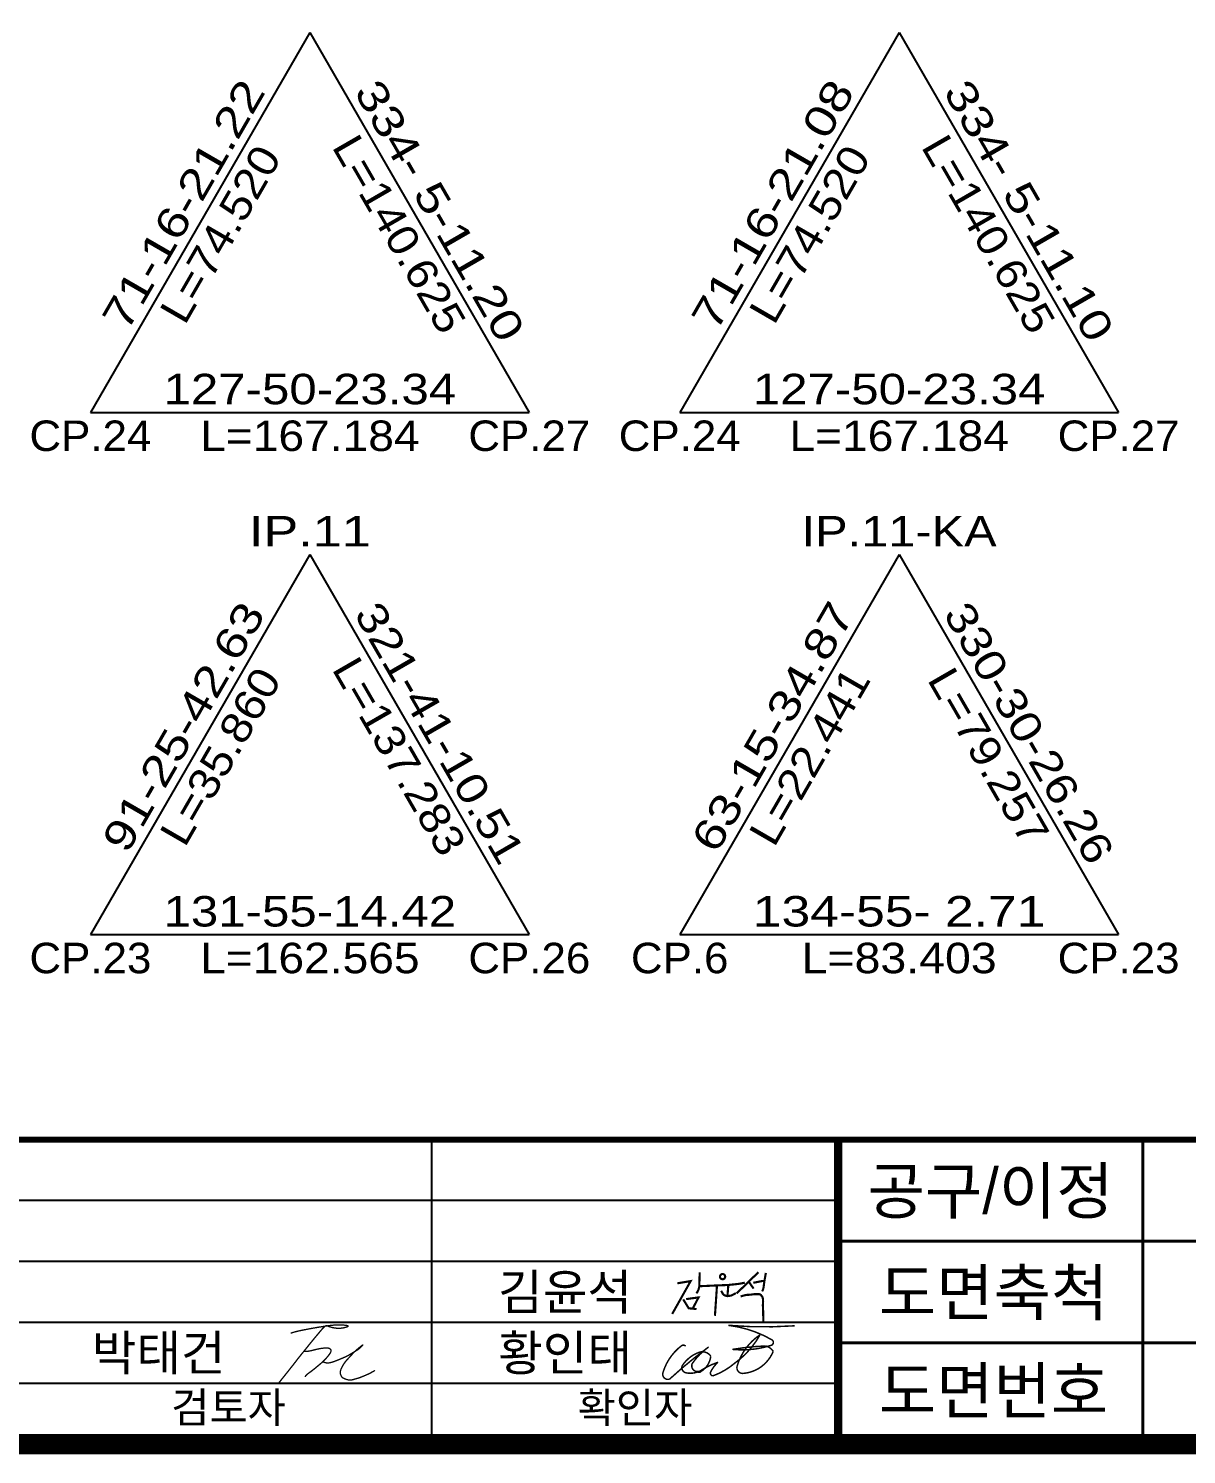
# Model space of a CAD drawing. Extents: x 230342 to 231183, y 224653 to 225247.
# Drawn here: x 230853.5 to 230967.5, y 224671.6 to 224811.9 of the extents above; entities that cross this region are included whole.
import ezdxf
from ezdxf.enums import TextEntityAlignment as Align

# ---------------------------------------------------------------- set-up
doc = ezdxf.new("R2010")
doc.units = 0
doc.header["$LTSCALE"] = 10
doc.header["$MEASUREMENT"] = 0
for name, color, linetype in [('CA-LEAL', 1, 'CONTINUOUS'), ('CA-LEAT', 3, 'CONTINUOUS'), ('CX-BORD', 3, 'CONTINUOUS'), ('CX-BORD-LIN1', 4, 'CONTINUOUS'), ('CX-BORD-LIN2', 3, 'CONTINUOUS'), ('CX-BORD-TEX2', 7, 'CONTINUOUS'), ('CX-BORD-TEX3', 6, 'CONTINUOUS')]:
    doc.layers.add(name, color=color, linetype=linetype)
doc.styles.get("Standard").update_dxf_attribs({"font": 'Dotum.ttf'})
doc.styles.add('TB_TEXT', font='Dotum.ttf')
doc.styles.add('TB_WBTXT', font='Dotum.ttf')
doc.styles.add('TB_WMTXT', font='Dotum.ttf')

# ---------------------------------------------------------------- blocks, each defined once
blk = doc.blocks.new('CXBLKA1-KHCA1')
at = {"layer": 'CX-BORD-LIN1', "const_width": 2}
blk.add_lwpolyline([(796, -2.273736754432321e-12), (0, 0), (0, 553.9999999999995), (795.9999999999995, 553.9999999999995)], close=True, dxfattribs=at)
at = {"layer": 'CX-BORD-LIN1'}
for points, const_width in [([(796, 30.00000000000098), (0, 29.99999999999869)], 0.6), ([(566, 1.175948227682966e-12), (566, 30.00000000000031)], 0.8), ([(566, 1.527666881884215e-13), (566, 30.00000000000031)], 0.6), ([(566, 6.000000000000252), (270, 5.9999999999993)], 0.2)]:
    blk.add_lwpolyline(points, dxfattribs=dict(at, const_width=const_width))
blk.add_lwpolyline([(526, 4.192202140984591e-13), (526, 30.00000000000018)], dxfattribs=at)
at = {"layer": 'CX-BORD-LIN2', "const_width": 0.3}
for points in [[(596, 1.4210854715202e-13), (596, 30.00000000000043)], [(686, 19.99999999999756), (566, 19.99999999999739)], [(796, 9.999999999997726), (566, 9.9999999999974)]]:
    blk.add_lwpolyline(points, dxfattribs=at)
at = {"layer": 'CX-BORD-LIN2'}
for points in [[(566, 24.00000000000025), (270, 23.9999999999993)], [(566, 18.00000000000136), (270, 18.00000000000041)], [(566, 12.00000000000136), (270, 12.00000000000041)]]:
    blk.add_lwpolyline(points, dxfattribs=at)
at = {"layer": 'CX-BORD-LIN1', "style": 'TB_TEXT'}
for tag, height, p in [('TR_RNUM4', 3, (285.105116618196, 26.63656332936284)), ('TR_RDAT4', 3.5, (317.5, 26.99999999999994)), ('TR_DGN4', 3.5, (459.1184542177598, 26.99999999999993)), ('TR_CHK4', 3.5, (499.1184542177598, 26.99999999999993)), ('TR_APP4', 3.5, (539.1184542177598, 27.00000000000016)), ('TR_RDAT3', 3.5, (317.5, 21.00000000000105)), ('TR_DGN3', 3.5, (459.1184542177598, 21.00000000000104)), ('TR_CHK3', 3.5, (499.1184542177598, 21.00000000000104)), ('TR_APP3', 3.5, (539.1184542177598, 21.00000000000126)), ('TR_RNUM3', 3, (285.105116618196, 20.63656332936395)), ('TR_RNUM2', 3, (285.105116618196, 14.63656332936395)), ('TR_RDAT2', 3.5, (317.5, 15.00000000000105)), ('TR_DGN2', 3.5, (459.1184542177598, 15.00000000000104)), ('TR_CHK2', 3.5, (499.1184542177598, 15.00000000000104)), ('TR_APP2', 3.5, (539.1184542177598, 15.00000000000126)), ('TR_RNUM1', 3, (285.105116618196, 8.636563329362843)), ('TR_RDAT1', 3.5, (317.5, 8.999999999999943)), ('TR_DGN1', 3.5, (459.1184542177598, 8.999999999999929)), ('TR_CHK1', 3.5, (499.1184542177598, 8.999999999999929)), ('TR_APP1', 3.5, (539.1184542177598, 9.000000000000156))]:
    blk.add_attdef(tag, text='', height=height, dxfattribs=at).set_placement(p, align=Align.MIDDLE_CENTER)
for tag, p in [('TR_RCON4', (342.3033138082337, 26.99999999999994)), ('TR_RCON3', (342.3033138082337, 21.00000000000105)), ('TR_RCON2', (342.3033138082337, 15.00000000000105)), ('TR_RCON1', (342.3033138082337, 8.999999999999943))]:
    blk.add_attdef(tag, text='', height=3.5, dxfattribs=at).set_placement(p, align=Align.MIDDLE_LEFT)
at = {"layer": 'CX-BORD-LIN2', "style": 'TB_TEXT'}
blk.add_attdef('TD_VERSION', text='', height=3, rotation=90, dxfattribs=at).set_placement((800.499999405456, 48.01489921212271), align=Align.MIDDLE_CENTER)
at = {"layer": 'CX-BORD-TEX2', "style": 'TB_WMTXT'}
for tag, height, p in [('TB_CNAME', 5, (15.34476638720071, 531.8324131479244)), ('TB_CSCOP', 4, (16.63456755316156, 523.8324131479244))]:
    blk.add_attdef(tag, text='', height=height, dxfattribs=at).set_placement(p, align=Align.BOTTOM_LEFT)
at = {"layer": 'CX-BORD-TEX2', "style": 'TB_WBTXT'}
for tag, height, p in [('TB_MTITIL', 10, (398, 533.326413560618)), ('TB_STITL', 7, (398, 518.326413560618))]:
    blk.add_attdef(tag, text='', height=height, dxfattribs=at).set_placement(p, align=Align.MIDDLE_CENTER)
at = {"layer": 'CX-BORD-TEX3', "style": 'TB_TEXT'}
for s, height, p in [('공구/이정', 4.5, (581, 24.99999999999742)), ('도면축척', 4.5, (581.2913704096159, 14.99999999999741)), ('도면번호', 4.5, (581.2913704096159, 5.385823260719846)), ('검토자', 3, (506, 3.662000000000432)), ('확인자', 3, (546, 3.662000000000262))]:
    blk.add_text(s, height=height, dxfattribs=at).set_placement(p, align=Align.MIDDLE)
for tag, height, p in [('TD_DCOMP', 4.5, (217.5, 24.99999999999931)), ('TD_CSECT', 4.5, (611, 24.99999999999896)), ('TD_DNAME_TOP', 4.5, (755, 24.99999999999912)), ('TD_DNAME_MAIN', 4.5, (755, 19.00715491911868)), ('TD_CCOMP', 4.5, (217.5, 14.99999999999931)), ('TD_HSCAL', 4.5, (626.6991483434026, 15.23515171695612)), ('TD_VSCAL', 4.5, (655.7793615572627, 15.23515171695612)), ('TD_DNAME_BOT', 3, (755, 13.65422715006187)), ('TD_CNAME', 4.5, (65, 5.752181573154171)), ('TD_FIELD', 4.5, (182.5, 5.52709622435755)), ('TD_CSTEP', 4.5, (253.2440000000001, 5.527096224357066)), ('TD_DWGCODE', 4.5, (641, 5.385823260720159)), ('TD_DWGNO', 4.5, (755, 5.385823260720144))]:
    blk.add_attdef(tag, text='', height=height, dxfattribs=at).set_placement(p, align=Align.MIDDLE_CENTER)
at = {"layer": 'CX-BORD-TEX3', "style": 'TB_TEXT', "width": 0.9}
blk.add_attdef('TD_CDIST', text='', height=4.5, dxfattribs=at).set_placement((656, 24.99999999999902), align=Align.MIDDLE_CENTER)

msp = doc.modelspace()

# ---------------------------------------------------------------- linework, layer by layer
at = {"layer": 'CA-LEAL', "linetype": 'Continuous'}
for p, q in [((230881.2377614678, 224811.5701269948), (230859.6377641074, 224774.1578294708)), ((230881.2377614678, 224811.5701269948), (230902.8377641074, 224774.1578325188)), ((230939.2377614678, 224811.570131087), (230917.6377641074, 224774.157833563)), ((230939.2377614678, 224811.570131087), (230960.8377641074, 224774.157836611)), ((230859.6377641074, 224774.1578294708), (230902.8377641074, 224774.1578325188)), ((230917.6377641074, 224774.157833563), (230960.8377641074, 224774.157836611)), ((230881.2377650951, 224760.1578289948), (230859.6377677348, 224722.7455294708)), ((230881.2377650951, 224760.1578289948), (230902.8377677348, 224722.7455325188)), ((230939.2377650952, 224760.1578330871), (230917.6377677348, 224722.7455335631)), ((230939.2377650952, 224760.1578330871), (230960.8377677348, 224722.745536611)), ((230859.6377677348, 224722.7455294708), (230902.8377677348, 224722.7455325188)), ((230917.6377677348, 224722.7455335631), (230960.8377677348, 224722.745536611))]:
    msp.add_line(p, q, dxfattribs=at)
at = {"layer": 'CX-BORD-LIN1'}
for points, const_width in [([(230917.409721002, 224688.4239781946), (230918.7183160743, 224688.6378857226), (230916.9021387825, 224685.4056396602)], 0.2099999999999999), ([(230919.6053090129, 224689.5092575666), (230919.5689144863, 224688.1027666935), (230919.4900598052, 224687.7996432774), (230919.3990738683, 224687.5995821477), (230919.2777597919, 224687.4298334552)], 0.2099999999999999), ([(230921.3097777839, 224688.2118909895), (230922.4238309365, 224688.255501817), (230923.4746618748, 224688.3680302601), (230924.053690966, 224688.4805587032)], 0.2099999999999999), ([(230925.3932503475, 224689.5183090147), (230923.2441186695, 224687.4295066571)], 0.2099999999999999), ([(230924.4341341324, 224688.5833778021), (230924.91369224, 224687.8969722633)], 0.2099999999999999), ([(230924.8781692204, 224688.470949214), (230925.754399655, 224688.6425507181), (230925.9773323572, 224688.6461841972)], 0.2099999999999999), ([(230926.1194229173, 224689.4397145435), (230925.9773323572, 224688.6461841972), (230925.9343142257, 224688.3383288972), (230925.8967134059, 224688.0261253666), (230925.8416581535, 224687.7992567574), (230925.7519961784, 224687.6258100861)], 0.2099999999999999), ([(230918.2746590443, 224686.8665868541), (230919.4962013484, 224687.0312008983), (230918.9197427474, 224685.9337755294)], 0.2099999999999999), ([(230919.5689144863, 224688.1330786529), (230921.3097777839, 224688.2118909895), (230921.1080740202, 224685.2196614274)], 0.2099999999999999), ([(230921.7268508142, 224687.6875008765), (230921.8769694112, 224687.4035004063), (230922.0056427113, 224687.2641792947), (230922.1664843364, 224687.1998774637), (230922.343410124, 224687.1570095764), (230922.7187069961, 224687.2159531603), (230922.9760535962, 224687.3445568223), (230923.1690627872, 224687.4570852655)], 0.2099999999999999), ([(230922.4238309365, 224688.255501817), (230922.343410124, 224687.1570095764)], 0.2099999999999999), ([(230923.633536536, 224687.1237798448), (230924.0329623089, 224687.2420645216), (230924.2844528072, 224687.2864216337), (230924.5211497021, 224687.2938142469), (230924.720862209, 224687.315992564), (230924.9797491294, 224687.3529565852), (230925.2951230637, 224687.3571309057), (230925.4044083699, 224687.3571309057), (230925.4772657468, 224687.3498491364), (230925.5610518821, 224687.3170809356), (230925.6484804307, 224687.2588263032), (230925.6885515325, 224687.1969310251), (230925.7650520819, 224687.1022675461), (230925.8051231837, 224686.9893998827), (230925.8233375279, 224686.9275046045), (230925.8379086996, 224686.8401228949), (230925.849370383, 224686.5868557816), (230925.823218341, 224686.2666724524), (230925.849370383, 224685.7308553939), (230925.8755019279, 224684.6078518606)], 0.2099999999999999), ([(230917.9864293642, 224686.8391511005), (230918.5285750346, 224685.9612112831), (230919.2971857434, 224685.8857634382)], 0.2099999999999999), ([(230879.3513603837, 224683.5115418558), (230879.5507813923, 224683.5748861402), (230879.7436435162, 224683.6305623855), (230879.9290097758, 224683.6793315416), (230880.1059431912, 224683.7219545585), (230880.2735067826, 224683.7591923862), (230880.4307635703, 224683.7918059747), (230880.5767765744, 224683.820556274), (230880.7106088151, 224683.846204234), (230880.831908926, 224683.8694522702), (230880.9426679933, 224683.8907686603), (230881.0454627169, 224683.9105631475), (230881.1428697963, 224683.929245475), (230881.2374659314, 224683.9472253857), (230881.3318278218, 224683.9649126231), (230881.4285321672, 224683.9827169301), (230881.5301556672, 224684.00104805), (230881.6386113263, 224684.0202084123), (230881.7531573673, 224684.0400711917), (230881.8723883175, 224684.060402249), (230881.9948987045, 224684.0809674455), (230882.1192830558, 224684.1015326418), (230882.2441358988, 224684.1218636992), (230882.3680517611, 224684.1417264786), (230882.48962517, 224684.1608868409), (230882.6077434597, 224684.1791496703), (230882.7224651913, 224684.1964759439), (230882.8341417325, 224684.2128656619), (230882.943124451, 224684.2283188244), (230883.0497647144, 224684.2428354318), (230883.1544138907, 224684.2564154842), (230883.2574233473, 224684.2690589818), (230883.3591444521, 224684.2807659249), (230883.4598309706, 224684.2915168019), (230883.55934626, 224684.3012140549), (230883.6574560752, 224684.3097406141), (230883.7539261712, 224684.3169794097), (230883.8485223029, 224684.3228133722), (230883.9410102252, 224684.3271254316), (230884.0311556933, 224684.3297985185), (230884.1187244621, 224684.3307155629), (230884.2035018067, 224684.3298180301), (230884.285351084, 224684.3272815244), (230884.3641551708, 224684.323340185), (230884.4397969442, 224684.3182281512), (230884.5121592811, 224684.3121795621), (230884.5811250586, 224684.3054285571), (230884.6465771535, 224684.2982092754), (230884.7083984429, 224684.2907558561), (230884.7663742017, 224684.2832439037), (230884.8198992954, 224684.2756148834), (230884.8682709878, 224684.2677517252), (230884.9107865423, 224684.2595373597), (230884.9467432226, 224684.250854717), (230884.9754382922, 224684.2415867274), (230884.9961690147, 224684.2316163211), (230885.0082326537, 224684.2208264285), (230885.0111607182, 224684.209139003), (230885.0054216995, 224684.1966320908), (230884.9917183344, 224684.1834227611), (230884.9707533596, 224684.1696280832), (230884.9432295119, 224684.1553651264), (230884.909849528, 224684.1407509601), (230884.8713161448, 224684.1259026534), (230884.8283320989, 224684.1109372758), (230884.7815415656, 224684.0959914081), (230884.7313544742, 224684.0812796778), (230884.6781221924, 224684.0670362244), (230884.6221960878, 224684.0534951869), (230884.5639275284, 224684.0408907046), (230884.5036678815, 224684.0294569168), (230884.4417685152, 224684.0194279625), (230884.378580797, 224684.0110379813), (230884.3144756152, 224684.0044625773), (230884.2499019408, 224683.9996432159), (230884.185328265, 224683.9964628277), (230884.1212230793, 224683.9948043429), (230884.058054875, 224683.9945506924), (230883.9962921437, 224683.9955848063), (230883.9364033765, 224683.9977896154), (230883.8788570651, 224684.00104805), (230883.8239655369, 224684.0052625523), (230883.7714164648, 224684.0104136103), (230883.7207413575, 224684.016501224), (230883.6714717242, 224684.0235253931), (230883.6231390736, 224684.0314861174), (230883.5752749147, 224684.0403833967), (230883.5274107565, 224684.0502172308), (230883.479078108, 224684.0609876194), (230883.429984162, 224684.0726750509), (230883.380538848, 224684.0851819674), (230883.3313277793, 224684.0983912997), (230883.2829365695, 224684.1121859784), (230883.2359508318, 224684.1264489343), (230883.1909561798, 224684.1410630981), (230883.1485382267, 224684.1559114004), (230883.1092825861, 224684.1708767721), (230883.073579667, 224684.1857836091), (230883.0410390606, 224684.2002221684), (230883.011075154, 224684.2137241726), (230882.9831023339, 224684.2258213439), (230882.9565349873, 224684.2360454049), (230882.9307875013, 224684.2439280778), (230882.9052742625, 224684.2490010851), (230882.8794096581, 224684.2507961493), (230882.8526275951, 224684.2488254811), (230882.8244400616, 224684.2425232449), (230882.7943785657, 224684.2313040937), (230882.7619746159, 224684.2145826804), (230882.7267597204, 224684.1917736579), (230882.6882653874, 224684.1622916789), (230882.6460231252, 224684.1255513966), (230882.5995644421, 224684.0809674637), (230882.5485574898, 224684.0281886719), (230882.4932169935, 224683.9678003683), (230882.433894322, 224683.9006220382), (230882.370940844, 224683.8274731676), (230882.3047079282, 224683.7491732421), (230882.2355469434, 224683.6665417475), (230882.1638092581, 224683.5803981693), (230882.0898462413, 224683.4915619933), (230882.0139897409, 224683.4007356359), (230881.936493523, 224683.3081532361), (230881.8575918329, 224683.2139318635), (230881.777518916, 224683.1181885881), (230881.6965090176, 224683.0210404795), (230881.614796383, 224682.9226046072), (230881.5326152578, 224682.8229980413), (230881.4501998872, 224682.7223378512), (230881.3677649961, 224682.62078013), (230881.2854472278, 224682.5186370624), (230881.2033637048, 224682.4162598566), (230881.1216315498, 224682.3139997208), (230881.0403678856, 224682.2122078631), (230880.9596898348, 224682.1112354915), (230880.8797145201, 224682.011433814), (230880.8005590642, 224681.9131540389), (230880.7223210693, 224681.8166498163), (230880.6450200562, 224681.7217845652), (230880.5686560253, 224681.6283241463), (230880.4932289768, 224681.5360344209), (230880.4187389112, 224681.4446812498), (230880.3451858286, 224681.3540304941), (230880.2725697296, 224681.2638480146), (230880.2008906143, 224681.1738996725), (230880.1299532785, 224681.0837854804), (230880.0587816989, 224680.9924420584), (230879.9862046478, 224680.8986401782), (230879.9110508974, 224680.8011506117), (230879.8321492198, 224680.6987441306), (230879.7483283871, 224680.5901915067), (230879.6584171716, 224680.4742635117), (230879.5612443454, 224680.3497309175), (230879.4553068331, 224680.2148962178), (230879.3377741685, 224680.0661887945), (230879.2054840378, 224679.8995697514), (230879.0552741273, 224679.7110001923), (230878.8839821231, 224679.496441221), (230878.6884457117, 224679.2518539413), (230878.465502579, 224678.973199457), (230878.2119904114, 224678.6564388722)], 0.1322999999999999), ([(230880.6381329242, 224681.7133555413), (230880.6754173897, 224681.7133945644), (230880.7175904199, 224681.7136677263), (230880.76415443, 224681.7144091658), (230880.8146118352, 224681.7158530218), (230880.8684650506, 224681.7182334329), (230880.9252164914, 224681.7217845381), (230880.9843685728, 224681.726740476), (230881.0454237098, 224681.7333353855), (230881.1079770089, 224681.7417448708), (230881.1719943406, 224681.7519103972), (230881.2375342669, 224681.7637148954), (230881.3046553496, 224681.7770412961), (230881.3734161505, 224681.79177253), (230881.4438752315, 224681.8077915279), (230881.5160911543, 224681.8249812204), (230881.590122481, 224681.8432245383), (230881.6659984924, 224681.862365389), (230881.7436313464, 224681.8820915872), (230881.82290392, 224681.9020519245), (230881.9036990901, 224681.9218951923), (230881.9858997337, 224681.941270182), (230882.0693887278, 224681.9598256852), (230882.1540489495, 224681.9772104933), (230882.2397632756, 224681.9930733978), (230882.3262584196, 224682.007121725), (230882.4126364406, 224682.0192969406), (230882.4978432341, 224682.0295990449), (230882.5808246956, 224682.0380280383), (230882.6605267207, 224682.0445839214), (230882.7358952048, 224682.0492666944), (230882.8058760435, 224682.052076358), (230882.8694151323, 224682.0530129123), (230882.925770694, 224682.052076358), (230882.9754502604, 224682.0492666944), (230883.0192736907, 224682.0445839214), (230883.058060844, 224682.0380280383), (230883.0926315793, 224682.0295990449), (230883.1238057558, 224682.0192969406), (230883.1524032326, 224682.007121725), (230883.1792438688, 224681.9930733978), (230883.2049327985, 224681.9771519586), (230883.2292162553, 224681.9593574074), (230883.2516257479, 224681.9396897446), (230883.2716927848, 224681.9181489703), (230883.2889488746, 224681.8947350847), (230883.302925526, 224681.8694480882), (230883.3131542476, 224681.8422879807), (230883.3191665479, 224681.8132547627), (230883.3206305789, 224681.7823874573), (230883.3177610663, 224681.7498811804), (230883.3109093792, 224681.7159700706), (230883.3004268866, 224681.6808882669), (230883.2866649575, 224681.6448699079), (230883.269974961, 224681.6081491326), (230883.2507082662, 224681.5709600796), (230883.229216242, 224681.5335368878), (230883.205791696, 224681.4960356498), (230883.180493189, 224681.458300273), (230883.1533207204, 224681.4200966186), (230883.1242742896, 224681.3811905478), (230883.0933538958, 224681.3413479218), (230883.0605595385, 224681.3003346018), (230883.0258912168, 224681.2579164489), (230882.9893489302, 224681.2138593245), (230882.9509521987, 224681.1680266475), (230882.9107986242, 224681.1206720682), (230882.8690053294, 224681.0721467946), (230882.8256894372, 224681.0228020349), (230882.7809680701, 224680.9729889973), (230882.7349583508, 224680.9230588897), (230882.687777402, 224680.8733629202), (230882.6395423464, 224680.8242522969), (230882.5903898272, 224680.7760196935), (230882.5405345699, 224680.7287236448), (230882.4902108206, 224680.6823641512), (230882.4396528252, 224680.6369412134), (230882.3890948298, 224680.5924548316), (230882.3387710805, 224680.5489050062), (230882.2889158232, 224680.5062917378), (230882.239763304, 224680.4646150267), (230882.1914892075, 224680.4238553617), (230882.144034972, 224680.3839151845), (230882.0972834747, 224680.3446774252), (230882.0511175924, 224680.3060250139), (230882.0054202022, 224680.2678408806), (230881.960074181, 224680.2300079553), (230881.9149624059, 224680.1924091682), (230881.8699677538, 224680.1549274494), (230881.8249731017, 224680.1174652405), (230881.779861327, 224680.0800030302), (230881.7345153069, 224680.0425408185), (230881.6888179187, 224680.0050786058), (230881.6426520399, 224679.9676163922), (230881.5959005475, 224679.9301541781), (230881.5484463191, 224679.8926919634), (230881.500172232, 224679.8552297485), (230881.450990444, 224679.817748022), (230881.4009302357, 224679.780149226), (230881.3500501683, 224679.7423162906), (230881.2984088029, 224679.7041321464), (230881.2460647008, 224679.6654797238), (230881.1930764231, 224679.6262419531), (230881.139502531, 224679.5863017647), (230881.0854015856, 224679.545542089), (230881.0311249552, 224679.5038848798), (230880.9781952354, 224679.4614081838), (230880.928427829, 224679.4182290715), (230880.8836381388, 224679.374464613), (230880.8456415676, 224679.3302318786), (230880.8162535181, 224679.2856479386), (230880.7972893931, 224679.2408298632), (230880.7905645952, 224679.1958947227)], 0.1322999999999999)]:
    msp.add_lwpolyline(points, dxfattribs=dict(at, const_width=const_width))
at = {"layer": 'CX-BORD-LIN1', "const_width": 0.2099999999999999}
msp.add_lwpolyline([(230921.7753185948, 224689.3189416503, 3798.450989763234), (230921.7755735281, 224689.3190281829)], format="xyb", dxfattribs=at)
at = {"layer": 'CX-BORD-LIN1', "const_width": 0.147, "elevation": -90.41666666666667}
for points in [[(230926.7467776616, 224682.8419068163, 0.1016100729652878), (230922.4223941099, 224684.2837572709, 0.0379938199290968), (230928.9462567707, 224684.2354323623)], [(230915.9985825626, 224679.6430379357, 0.6334663635945859), (230916.6475675324, 224678.9921797793, -0.02584804886832607), (230920.489397766, 224682.1574612925, 0.08724122534274857), (230918.8726376909, 224680.5181257532, 0.6966696370647005), (230919.6437118655, 224679.7895407712, -0.06082299902354997), (230921.4069256985, 224680.6515080064, 0.09139181008041715), (230920.6917546099, 224679.7114822932, 0.5099500080430651), (230920.9001594891, 224679.3062916852, 0.08972915044655608), (230923.0527028035, 224680.5538207201, 0.1097096665230928), (230925.5461548617, 224683.3478584311)], [(230923.8814712131, 224679.5497225626, 0.2836747993364746), (230926.8441232467, 224681.7225371151, 0.1882848276638638), (230926.0856132725, 224682.2557335213, 0.03052119506143514), (230922.833155833, 224681.9158367495, 0.1052802820132766), (230926.6499976936, 224682.3159200348, 0.5957706200628751), (230926.7467776616, 224682.8419068162)], [(230925.5461548617, 224683.347858431, 0.1764310013253211), (230923.2922424647, 224680.2727898571, 0.5250689199938516), (230923.881471213, 224679.5497225625)], [(230917.8556902474, 224682.3024360183, 0.1620361182399803), (230915.9985825626, 224679.6430379357)], [(230918.2181270619, 224682.2299486555, 0.3642693064098785), (230917.8556902474, 224682.3024360184)], [(230919.6933336951, 224679.7160756621, 0.2399836959650749), (230920.6951260563, 224681.244387628, 0.3459454611295547), (230919.5285652362, 224681.6198781905, 0.1625229052121287), (230917.8808804911, 224680.295780212)], [(230917.8808804911, 224680.2957802119, 0.4600683058121187), (230918.2763248237, 224679.6040872844)], [(230918.2763248237, 224679.6040872845, 0.1633579025210865), (230919.6437118656, 224679.7895407712)]]:
    msp.add_lwpolyline(points, format="xyb", dxfattribs=at)
at = {"layer": 'CX-BORD-LIN1', "const_width": 0.1322999999999999, "elevation": -81.375}
msp.add_lwpolyline([(230882.7855221183, 224680.9818327129), (230882.6847436803, 224680.8739048646), (230882.6355601054, 224680.8251107877), (230882.6096271621, 224680.7874241915), (230882.5901945387, 224680.7586934084), (230882.5766180588, 224680.7372209308), (230882.5682535459, 224680.7213092514), (230882.5644568236, 224680.7092608624), (230882.5645837155, 224680.6993782564), (230882.5680681272, 224680.6902370882), (230882.574656292, 224680.6815056612), (230882.5841725252, 224680.6731254412), (230882.5964411422, 224680.665037894), (230882.6112864581, 224680.6571844854), (230882.6285327884, 224680.6495066811), (230882.6480044483, 224680.641945947), (230882.6695257532, 224680.6344437488), (230882.6929307788, 224680.6269708196), (230882.7180926427, 224680.6196149611), (230882.7448942228, 224680.6124932425), (230882.7732183971, 224680.605722733), (230882.8029480435, 224680.5994205013), (230882.8339660402, 224680.5937036168), (230882.866155265, 224680.5886891485), (230882.899398596, 224680.5844941655), (230882.9336569928, 224680.5812552484), (230882.9692037418, 224680.5791870245), (230883.006390211, 224680.5785236325), (230883.0455677684, 224680.5794992113), (230883.0870877822, 224680.5823478996), (230883.1313016204, 224680.5873038363), (230883.178560651, 224680.59460116), (230883.229216242, 224680.6044740098), (230883.2835416798, 224680.6170979896), (230883.341497923, 224680.6324145652), (230883.4029678487, 224680.6503066673), (230883.4678343339, 224680.6706572269), (230883.5359802556, 224680.693349175), (230883.6072884907, 224680.7182654424), (230883.6816419162, 224680.74528896), (230883.7589234092, 224680.7743026588), (230883.8388792034, 224680.805130935), (230883.9207089602, 224680.8373640455), (230884.0034756978, 224680.8705337125), (230884.0862424344, 224680.9041716581), (230884.1680721882, 224680.9378096047), (230884.2480279774, 224680.9709792741), (230884.3251728202, 224681.003212389), (230884.3985697349, 224681.0340406711), (230884.4675355054, 224681.0631324239), (230884.5324019798, 224681.0907022746), (230884.5937547716, 224681.1171014315), (230884.6521794947, 224681.1426811029), (230884.7082617628, 224681.1677924972), (230884.7625871896, 224681.1927868226), (230884.8157413891, 224681.2180152874), (230884.8683099747, 224681.2438291), (230884.9208004785, 224681.2705209339), (230884.9734081053, 224681.2981493237), (230885.0262499782, 224681.3267142691), (230885.0794432201, 224681.3562157698), (230885.1331049541, 224681.3866538258), (230885.1873523032, 224681.4180284368), (230885.2423023903, 224681.4503396025), (230885.2980723386, 224681.4835873228), (230885.3546816686, 224681.5177130628), (230885.4117594913, 224681.5524241487), (230885.4688373154, 224681.5873693725), (230885.5254466494, 224681.6221975256), (230885.581119002, 224681.6565574), (230885.6353858816, 224681.690097787), (230885.687778797, 224681.7224674786), (230885.7378292568, 224681.7533152663), (230885.7851858923, 224681.7824070115), (230885.8299658261, 224681.8099768533), (230885.8724033036, 224681.8363760005), (230885.9127325701, 224681.8619556616), (230885.951187871, 224681.8870670458), (230885.9880034517, 224681.9120613613), (230886.0234135575, 224681.9372898173), (230886.0576524338, 224681.9631036223), (230886.0909348057, 224681.9897759385), (230886.1233973168, 224682.0172677426), (230886.1551570905, 224682.0454619646), (230886.18633125, 224682.0742415347), (230886.2170369189, 224682.1034893826), (230886.2473912204, 224682.1330884387), (230886.2775112778, 224682.162921633), (230886.3075142145, 224682.1928718954), (230886.3372633879, 224682.2226465522), (230886.3656070906, 224682.2512505133), (230886.3911398497, 224682.2775130846), (230886.4124561918, 224682.3002635722), (230886.4281506438, 224682.3183312821), (230886.4368177326, 224682.3305455203), (230886.4370519847, 224682.3357355928), (230886.4274479272, 224682.3327308055), (230886.4070490573, 224682.3207116727), (230886.3766947544, 224682.300263542), (230886.3376733682, 224682.2723229687), (230886.2912732486, 224682.2378265086), (230886.2387827456, 224682.1977107173), (230886.1814902089, 224682.1529121504), (230886.1206839884, 224682.1043673636), (230886.0576524338, 224682.0530129124), (230885.9935667726, 224681.9997073062), (230885.9291297412, 224681.9449968683), (230885.8649269539, 224681.8893498763), (230885.8015440248, 224681.833234607), (230885.7395665678, 224681.7771193377), (230885.6795801971, 224681.7214723456), (230885.6221705268, 224681.6667619078), (230885.5679231709, 224681.6134563015), (230885.517189498, 224681.5618677116), (230885.4693838945, 224681.5116839528), (230885.4236865013, 224681.4624367481), (230885.3792774593, 224681.4136578198), (230885.3353369093, 224681.3648788907), (230885.2910449923, 224681.3156316834), (230885.2455818491, 224681.2654479205), (230885.1981276206, 224681.2138593245), (230885.1481162137, 224681.1605146875), (230885.0959965984, 224681.1055310791), (230885.0424715109, 224681.0491426384), (230884.9882436873, 224680.9915835043), (230884.9340158638, 224680.9330878158), (230884.8804907763, 224680.8738897121), (230884.8283711611, 224680.814223332), (230884.7783597541, 224680.7543228145), (230884.7310226483, 224680.6944222988), (230884.6863793643, 224680.6347559231), (230884.6443127794, 224680.5755578258), (230884.6047057707, 224680.5170621454), (230884.5674412158, 224680.4595030201), (230884.5324019918, 224680.4031145885), (230884.4994709761, 224680.3481309888), (230884.468531046, 224680.2947863594), (230884.4394845993, 224680.2432563042), (230884.412312116, 224680.1934822885), (230884.3870135961, 224680.1453472434), (230884.3635890402, 224680.0987340997), (230884.3420384486, 224680.0535257883), (230884.3223618216, 224680.0096052404), (230884.3045591596, 224679.9668553866), (230884.2886304627, 224679.9251591579), (230884.2745757314, 224679.8844385084), (230884.2623949653, 224679.8447714842), (230884.2520881641, 224679.8062751546), (230884.2436553276, 224679.769066589), (230884.2370964553, 224679.7332628567), (230884.2324115469, 224679.6989810268), (230884.2296006021, 224679.6663381688), (230884.2286636206, 224679.6354513518), (230884.2295810817, 224679.6063400875), (230884.2322553833, 224679.578633656), (230884.2365694032, 224679.5518637796), (230884.2424060189, 224679.5255621808), (230884.2496481083, 224679.4992605821), (230884.2581785487, 224679.4724907058), (230884.267880218, 224679.4447842742), (230884.2786359938, 224679.4156730098), (230884.2903873149, 224679.3848642393), (230884.3033098652, 224679.3527677053), (230884.3176378897, 224679.3199687552), (230884.3336056334, 224679.287052736), (230884.3514473414, 224679.2546049949), (230884.3713972587, 224679.2232108789), (230884.3936896303, 224679.193455735), (230884.4185587012, 224679.1659249106), (230884.4461411143, 224679.1410476601), (230884.4761831035, 224679.1186288677), (230884.5083333002, 224679.0983173252), (230884.5422403362, 224679.0797618241), (230884.5775528431, 224679.0626111564), (230884.6139194524, 224679.0465141136), (230884.6509887959, 224679.0311194873), (230884.6884095051, 224679.0160760694), (230884.725927814, 224679.0011302092), (230884.7636803667, 224678.986418488), (230884.8019014094, 224678.9721750443), (230884.8408251886, 224678.958634017), (230884.8806859505, 224678.9460295449), (230884.9217179417, 224678.9345957669), (230884.9641554083, 224678.9245668216), (230885.0082325969, 224678.9161768479), (230885.0540666306, 224678.9096209615), (230885.1013061405, 224678.9049381855), (230885.1494826346, 224678.9021285199), (230885.1981276206, 224678.9011919647), (230885.2467726068, 224678.9021285199), (230885.2949491008, 224678.9049381855), (230885.3421886107, 224678.9096209615), (230885.3880226444, 224678.9161768479), (230885.432099833, 224678.92454731), (230885.4745372997, 224678.9344396745), (230885.5155692908, 224678.9455027331), (230885.5554300527, 224678.9573852779), (230885.5943538319, 224678.9697361007), (230885.6325748746, 224678.9822039935), (230885.6703274273, 224678.994437748), (230885.7078457363, 224679.0060861563), (230885.7454226091, 224679.0169345913), (230885.783585098, 224679.0273147492), (230885.8229188163, 224679.0376949075), (230885.8640093776, 224679.0485433437), (230885.9074423952, 224679.060328335), (230885.9538034826, 224679.073518159), (230886.0036782531, 224679.088581093), (230886.0576523202, 224679.1059854143), (230886.1160965723, 224679.1260628195), (230886.1785229979, 224679.1485986815), (230886.2442288607, 224679.1732417925), (230886.3125114242, 224679.1996409447), (230886.3826679519, 224679.22744493), (230886.4539957074, 224679.2563025408), (230886.5257919544, 224679.2858625689), (230886.5973539563, 224679.3157738067), (230886.668076579, 224679.3457435808), (230886.7377450972, 224679.3757133561), (230886.8062423879, 224679.4056831323), (230886.8734513281, 224679.4356529089), (230886.9392547948, 224679.4656226856), (230887.0035356649, 224679.4955924618), (230887.0661768155, 224679.5255622371), (230887.1270611235, 224679.5555320112), (230887.1861397876, 224679.5855115394), (230887.2436372933, 224679.6155496011), (230887.2998464478, 224679.6457047312), (230887.3550600584, 224679.6760354648), (230887.4095709322, 224679.7066003369), (230887.4636718764, 224679.7374578827), (230887.5176556983, 224679.7686666373), (230887.5718152051, 224679.8002851357), (230887.621758294, 224679.830186617), (230887.6443532225, 224679.8475031367)], dxfattribs=at)
at = {"layer": 'CX-BORD-LIN1'}
msp.add_arc((230919.5766132557, 224680.9794390875, -90.41666666666667), 1.268743790369247, 250.7653486922238, 275.2784951766311, dxfattribs=at)

# ---------------------------------------------------------------- block references
at = {"layer": 'CX-BORD'}
ref = msp.add_blockref('CXBLKA1-KHCA1', (230367.2377321874, 224672.5694578684), dxfattribs=at)
ref.add_attrib('TR_CHK1', '박태건', dxfattribs={"layer": 'CX-BORD-LIN1', "height": 3.5, "style": 'TB_TEXT'}).set_placement((230866.3561864051, 224681.5694578684), align=Align.MIDDLE_CENTER)
ref.add_attrib('TR_APP1', '황인태', dxfattribs={"layer": 'CX-BORD-LIN1', "height": 3.5, "style": 'TB_TEXT'}).set_placement((230906.3561864051, 224681.5694578684), align=Align.MIDDLE_CENTER)
ref.add_attrib('TR_APP2', '김윤석', dxfattribs={"layer": 'CX-BORD-LIN1', "height": 3.5, "style": 'TB_TEXT'}).set_placement((230906.3561864051, 224687.5694578684), align=Align.MIDDLE_CENTER)

# ---------------------------------------------------------------- texts
at = {"layer": 'CA-LEAT'}
for s, rotation, width, p, p2 in [(' 71-16-21.22', 60.00000404356229, 1.054426229540533, (230862.5449436253, 224780.7932116959), (230876.9449418655, 224805.7347443419)), ('334- 5-11.20', 300.0000040414862, 1.054426229539048, (230885.5305825115, 224805.7347449477), (230899.9305842712, 224780.7932143337)), (' 71-16-21.08', 60.00000404351215, 1.054426229541066, (230920.5449436253, 224780.7932157881), (230934.9449418655, 224805.7347484342)), ('334- 5-11.10', 300.0000040415364, 1.054426229539581, (230943.5305825115, 224805.7347490399), (230957.9305842712, 224780.7932184259)), ('L=140.625', 300.0000040421347, 1.036811254408356, (230883.3468660378, 224800.3170533396), (230894.1468673576, 224781.6109053796)), ('L=140.625', 300.0000040422787, 1.036811254406635, (230941.3468660377, 224800.3170574319), (230952.1468673576, 224781.6109094719)), ('L=74.520', 60.00000404458226, 1.043309002495146, (230868.9286603522, 224782.6501340843), (230878.5286591791, 224799.2778225157)), ('L=74.520', 60.00000404453883, 1.043309002493777, (230926.9286603522, 224782.6501381766), (230936.5286591791, 224799.2778266079)), ('127-50-23.34', 4.042478328040741e-06, 1.01582196697836, (230866.837764361, 224774.9578290928), (230895.637764361, 224774.9578311248)), ('127-50-23.34', 4.042536228275827e-06, 1.015821966977333, (230924.837764361, 224774.957833185), (230953.637764361, 224774.957835217)), ('CP.24', 4.042501488135591e-06, 0.9912575655682561, (230853.6377646855, 224770.3578281615), (230865.6377646855, 224770.3578290082)), ('L=167.184', 4.042594128509551e-06, 1.036811254395129, (230870.4377646855, 224770.3578293468), (230892.0377646855, 224770.3578308708)), ('CP.27', 4.042501488135591e-06, 0.9912575655682561, (230896.8377646855, 224770.3578312095), (230908.8377646855, 224770.3578320562)), ('CP.24', 4.042501488145396e-06, 0.991257565565852, (230911.6377646856, 224770.3578322537), (230923.6377646855, 224770.3578331004)), ('L=167.184', 4.042439727888101e-06, 1.036811254396526, (230928.4377646855, 224770.357833439), (230950.0377646855, 224770.357834963)), ('CP.27', 4.042501488135591e-06, 0.9912575655682561, (230954.8377646855, 224770.3578353017), (230966.8377646855, 224770.3578361484)), ('IP.11', 4.042640448699799e-06, 1.179199999997138, (230875.2377653488, 224760.9578276855), (230887.2377653487, 224760.9578285321)), ('IP.11-KA', 4.04244937792524e-06, 1.057815653734661, (230929.6377653487, 224760.9578315237), (230948.8377653488, 224760.9578328783)), (' 91-25-42.63', 60.00000404351215, 1.054426229541066, (230862.5449472527, 224729.3809122519), (230876.9449454929, 224754.3224448979)), ('321-41-10.51', 300.0000040414862, 1.015821967007468, (230885.5305861389, 224754.3224455037), (230899.9305878986, 224729.3809148897)), (' 63-15-34.87', 60.00000404348319, 1.054426229540143, (230920.5449472526, 224729.3809163441), (230934.9449454929, 224754.3224489901)), ('330-30-26.26', 300.0000040414573, 1.015821967008357, (230943.5305861389, 224754.3224495959), (230957.9305878987, 224729.3809189819)), ('L=35.860', 60.00000404443183, 1.043309002496728, (230868.9286639796, 224731.2378346403), (230878.5286628065, 224747.8655230717)), ('L=137.283', 300.0000040422401, 1.036811254407845, (230883.3468696651, 224748.9047538956), (230894.146870985, 224730.1986059356)), ('L=79.257', 300.000004040606, 1.043309002494538, (230941.9468697385, 224747.8655275461), (230951.5468709117, 224731.2378404695)), ('L=22.441', 60.00000404443183, 1.043309002496728, (230926.9286639796, 224731.2378387325), (230936.5286628065, 224747.8655271639)), ('131-55-14.42', 4.042478328044825e-06, 1.015821966977333, (230866.8377679884, 224723.5455296488), (230895.6377679884, 224723.5455316808)), ('134-55- 2.71', 4.042536228271741e-06, 1.054426229508834, (230924.8377679884, 224723.545533741), (230953.6377679884, 224723.545535773)), ('CP.23', 4.042501488125788e-06, 0.9912575655706602, (230853.6377683129, 224718.9455287175), (230865.6377683129, 224718.9455295641)), ('L=162.565', 4.042516928196103e-06, 1.036811254396526, (230870.4377683129, 224718.9455299028), (230892.0377683129, 224718.9455314268)), ('CP.26', 4.042501488135591e-06, 0.9912575655682561, (230896.837768313, 224718.9455317655), (230908.837768313, 224718.9455326121)), ('CP.6', 4.042536228283997e-06, 0.9921750105150506, (230912.837768313, 224718.9455328943), (230922.4377683129, 224718.9455335717)), ('L=83.403', 4.042536228277869e-06, 1.043309002432139, (230929.6377683129, 224718.9455340797), (230948.8377683129, 224718.9455354344)), ('CP.23', 4.042501488125788e-06, 0.9912575655706602, (230954.8377683129, 224718.9455358577), (230966.837768313, 224718.9455367043))]:
    msp.add_text(s, height=3.000000000000014, rotation=rotation, dxfattribs=dict(at, width=width)).set_placement(p, p2, align=Align.FIT)

doc.saveas('drawing.dxf')
